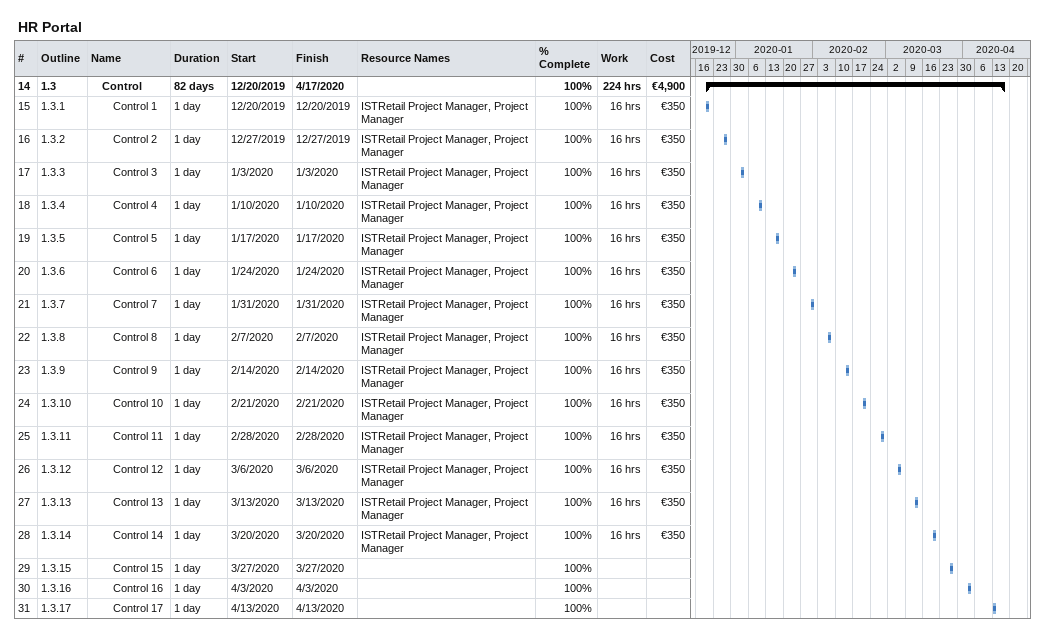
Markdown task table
HR Portal

| ID | WBS | Task | Duration | Start | Finish | Resources | % complete | Work (h) | Cost (€) |
|---|---|---|---|---|---|---|---|---|---|
| 14 | 1.3 | **Control** | 82d | 2019-12-20 | 2020-04-17 |  | 100 | 224 | 4900 |
| 15 | 1.3.1 | Control 1 | 1d | 2019-12-20 | 2019-12-20 | ISTRetail Project Manager, Project Manager | 100 | 16 | 350 |
| 16 | 1.3.2 | Control 2 | 1d | 2019-12-27 | 2019-12-27 | ISTRetail Project Manager, Project Manager | 100 | 16 | 350 |
| 17 | 1.3.3 | Control 3 | 1d | 2020-01-03 | 2020-01-03 | ISTRetail Project Manager, Project Manager | 100 | 16 | 350 |
| 18 | 1.3.4 | Control 4 | 1d | 2020-01-10 | 2020-01-10 | ISTRetail Project Manager, Project Manager | 100 | 16 | 350 |
| 19 | 1.3.5 | Control 5 | 1d | 2020-01-17 | 2020-01-17 | ISTRetail Project Manager, Project Manager | 100 | 16 | 350 |
| 20 | 1.3.6 | Control 6 | 1d | 2020-01-24 | 2020-01-24 | ISTRetail Project Manager, Project Manager | 100 | 16 | 350 |
| 21 | 1.3.7 | Control 7 | 1d | 2020-01-31 | 2020-01-31 | ISTRetail Project Manager, Project Manager | 100 | 16 | 350 |
| 22 | 1.3.8 | Control 8 | 1d | 2020-02-07 | 2020-02-07 | ISTRetail Project Manager, Project Manager | 100 | 16 | 350 |
| 23 | 1.3.9 | Control 9 | 1d | 2020-02-14 | 2020-02-14 | ISTRetail Project Manager, Project Manager | 100 | 16 | 350 |
| 24 | 1.3.10 | Control 10 | 1d | 2020-02-21 | 2020-02-21 | ISTRetail Project Manager, Project Manager | 100 | 16 | 350 |
| 25 | 1.3.11 | Control 11 | 1d | 2020-02-28 | 2020-02-28 | ISTRetail Project Manager, Project Manager | 100 | 16 | 350 |
| 26 | 1.3.12 | Control 12 | 1d | 2020-03-06 | 2020-03-06 | ISTRetail Project Manager, Project Manager | 100 | 16 | 350 |
| 27 | 1.3.13 | Control 13 | 1d | 2020-03-13 | 2020-03-13 | ISTRetail Project Manager, Project Manager | 100 | 16 | 350 |
| 28 | 1.3.14 | Control 14 | 1d | 2020-03-20 | 2020-03-20 | ISTRetail Project Manager, Project Manager | 100 | 16 | 350 |
| 29 | 1.3.15 | Control 15 | 1d | 2020-03-27 | 2020-03-27 |  | 100 |  |  |
| 30 | 1.3.16 | Control 16 | 1d | 2020-04-03 | 2020-04-03 |  | 100 |  |  |
| 31 | 1.3.17 | Control 17 | 1d | 2020-04-13 | 2020-04-13 |  | 100 |  |  |
